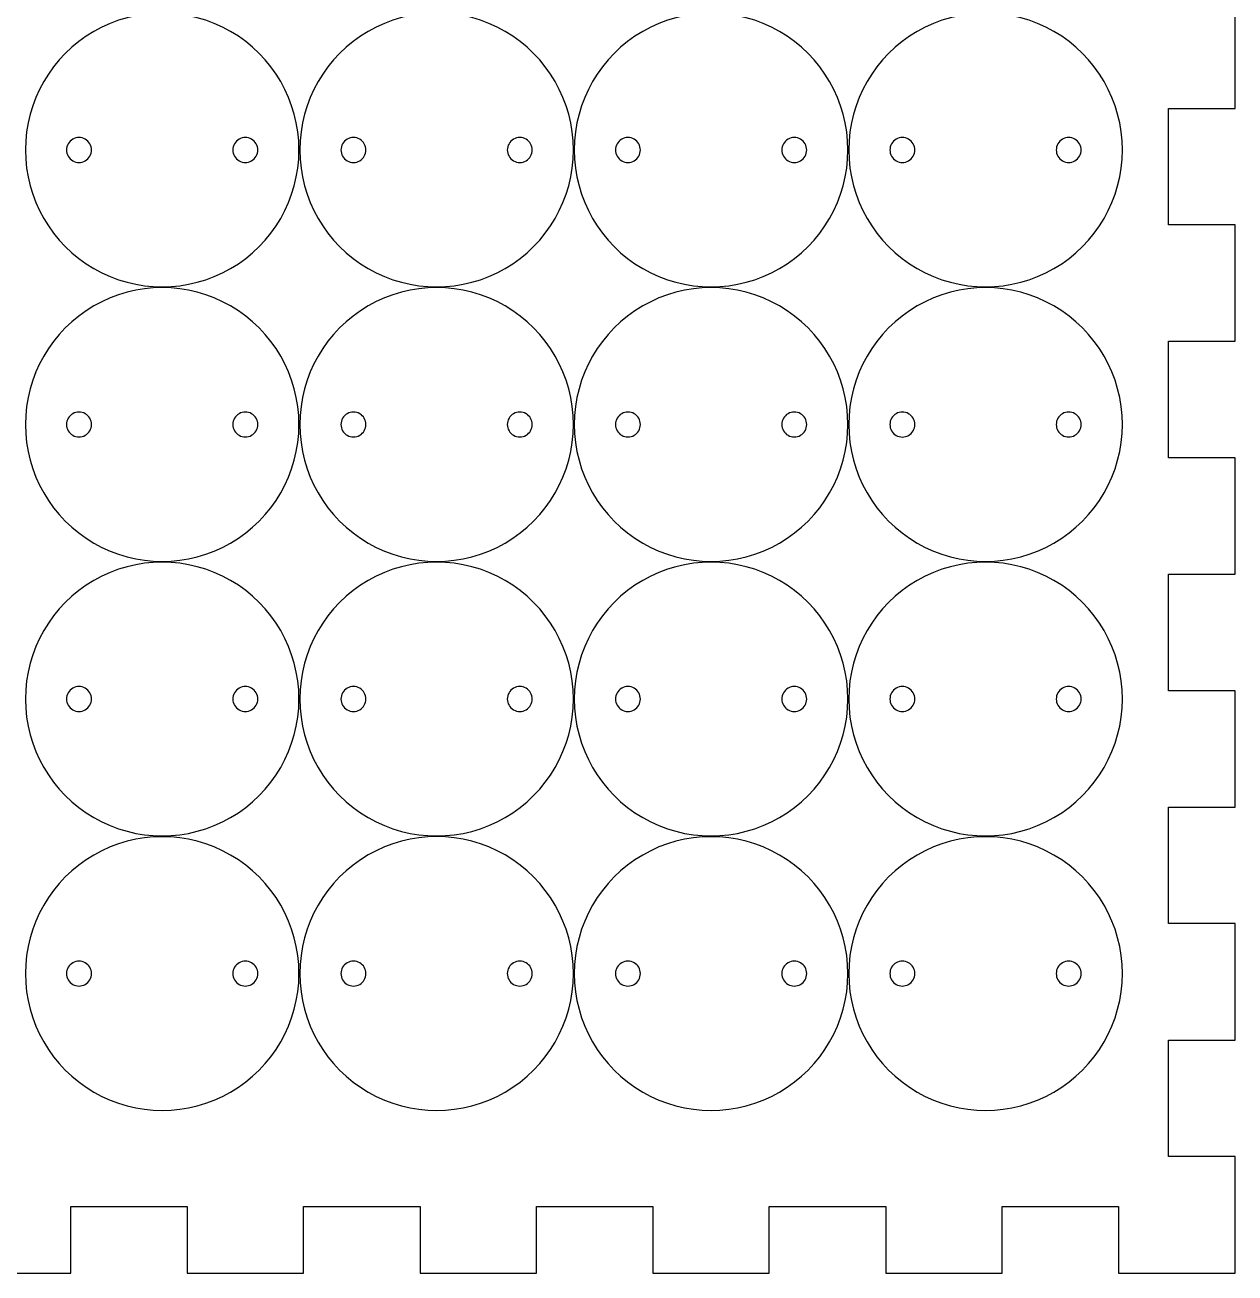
# Model space of a CAD drawing. Extents: x 0 to 467, y 0 to 182.
# Drawn here: x 74.5 to 147.2, y 34.7 to 109.8 of the extents above; entities that cross this region are included whole.
import ezdxf

# ---------------------------------------------------------------- set-up
doc = ezdxf.new("R2010")
doc.units = 0
doc.layers.add('Cut', color=7, linetype='CONTINUOUS')
doc.layers.add('Engrave', color=7, linetype='CONTINUOUS')

msp = doc.modelspace()

# ---------------------------------------------------------------- linework, layer by layer
at = {"layer": 'Cut', "color": 7}
for points in [[(147.25, 104.749986), (147.25, 111.749988), (143.25, 111.749988), (143.25, 118.74999)], [(143.25, 104.749986), (147.25, 104.749986)], [(147.25, 90.749983), (147.25, 97.749984), (143.25, 97.749984), (143.25, 104.749986)], [(143.25, 90.749983), (147.25, 90.749983)], [(147.25, 76.74998), (147.25, 83.749981), (143.25, 83.749981), (143.25, 90.749983)], [(143.25, 76.74998), (147.25, 76.74998)], [(147.25, 62.74998), (147.25, 69.74998), (143.25, 69.74998), (143.25, 76.74998)], [(143.25, 62.74998), (147.25, 62.74998)], [(147.25, 48.74997), (147.25, 55.74997), (143.25, 55.74997), (143.25, 62.74998)], [(140.25, 34.74999), (147.25, 34.74999), (147.25, 41.74997), (143.25, 41.74997), (143.25, 48.74997), (147.25, 48.74997)], [(77.25, 38.74999), (84.25, 38.74999)], [(77.25, 34.74999), (77.25, 38.74999)], [(84.25, 38.74999), (84.25, 34.74999)], [(91.25, 38.74999), (98.249999, 38.74999)], [(91.25, 34.74999), (91.25, 38.74999)], [(98.249999, 38.74999), (98.249999, 34.74999)], [(105.25, 38.74999), (112.25, 38.74999)], [(105.25, 34.74999), (105.25, 38.74999)], [(112.25, 38.74999), (112.25, 34.74999)], [(119.25, 38.74999), (126.25, 38.74999)], [(119.25, 34.74999), (119.25, 38.74999)], [(126.25, 38.74999), (126.25, 34.74999)], [(133.25, 38.74999), (140.25, 38.74999)], [(133.25, 34.74999), (133.25, 38.74999)], [(140.25, 38.74999), (140.25, 34.74999)], [(70.25, 34.74999), (77.25, 34.74999)], [(84.25, 34.74999), (91.25, 34.74999)], [(98.249999, 34.74999), (105.25, 34.74999)], [(112.25, 34.74999), (119.25, 34.74999)], [(126.25, 34.74999), (133.25, 34.74999)]]:
    msp.add_lwpolyline(points, dxfattribs=at)
for points in [[(78.5, 102.249991)], [(88.5, 102.249991)], [(95, 102.249991)], [(105, 102.249991)], [(111.5, 102.249991)], [(121.5, 102.249991)], [(128, 102.249991)], [(138, 102.249991)], [(78.5, 85.749993)], [(88.5, 85.749993)], [(95, 85.749993)], [(105, 85.749993)], [(111.5, 85.749993)], [(121.5, 85.749993)], [(128, 85.749993)], [(138, 85.749993)], [(78.5, 69.24999)], [(88.5, 69.24999)], [(95, 69.24999)], [(105, 69.24999)], [(111.5, 69.24999)], [(121.5, 69.24999)], [(128, 69.24999)], [(138, 69.24999)], [(78.5, 52.75)], [(88.5, 52.75)], [(95, 52.75)], [(105, 52.75)], [(111.5, 52.75)], [(121.5, 52.75)], [(128, 52.75)], [(138, 52.75)]]:
    msp.add_lwpolyline(points, close=True, dxfattribs=at)
for points in [[(77.374894, 102.899816), (77.142789, 102.76576), (76.999869, 102.518028), (77, 102.249991)], [(78.125106, 102.899816), (77.893001, 103.033873), (77.606999, 103.033873), (77.374894, 102.899816)], [(78.5, 102.249991), (78.500131, 102.518028), (78.357211, 102.76576), (78.125106, 102.899816)], [(87.374894, 102.899816), (87.142789, 102.76576), (86.999869, 102.518028), (87, 102.249991)], [(88.125106, 102.899816), (87.893001, 103.033873), (87.606999, 103.033873), (87.374894, 102.899816)], [(88.5, 102.249991), (88.500131, 102.518028), (88.357211, 102.76576), (88.125106, 102.899816)], [(93.874894, 102.899816), (93.642789, 102.76576), (93.499869, 102.518028), (93.5, 102.249991)], [(94.625106, 102.899816), (94.393001, 103.033873), (94.106999, 103.033873), (93.874894, 102.899816)], [(95, 102.249991), (95.000131, 102.518028), (94.857211, 102.76576), (94.625106, 102.899816)], [(103.874894, 102.899816), (103.642789, 102.76576), (103.499869, 102.518028), (103.5, 102.249991)], [(104.625106, 102.899816), (104.393001, 103.033873), (104.106999, 103.033873), (103.874894, 102.899816)], [(105, 102.249991), (105.000131, 102.518028), (104.857211, 102.76576), (104.625106, 102.899816)], [(110.374894, 102.899816), (110.142789, 102.76576), (109.999869, 102.518028), (110, 102.249991)], [(111.125106, 102.899816), (110.893001, 103.033873), (110.606999, 103.033873), (110.374894, 102.899816)], [(111.5, 102.249991), (111.500131, 102.518028), (111.357211, 102.76576), (111.125106, 102.899816)], [(120.374894, 102.899816), (120.142789, 102.76576), (119.999869, 102.518028), (120, 102.249991)], [(121.125106, 102.899816), (120.893001, 103.033873), (120.606999, 103.033873), (120.374894, 102.899816)], [(121.5, 102.249991), (121.500131, 102.518028), (121.357211, 102.76576), (121.125106, 102.899816)], [(126.87462, 102.900605), (126.642377, 102.766339), (126.49953, 102.518253), (126.5, 102.249991)], [(127.62538, 102.900605), (127.393136, 103.034872), (127.106864, 103.034872), (126.87462, 102.900605)], [(128, 102.249991), (128.00047, 102.518253), (127.857623, 102.766339), (127.62538, 102.900605)], [(136.874894, 102.899816), (136.642789, 102.76576), (136.499869, 102.518028), (136.5, 102.249991)], [(137.625106, 102.899816), (137.393001, 103.033873), (137.106999, 103.033873), (136.874894, 102.899816)], [(138, 102.249991), (138.000131, 102.518028), (137.857211, 102.76576), (137.625106, 102.899816)], [(77, 102.249991), (76.999869, 101.981954), (77.142789, 101.734222), (77.374894, 101.600166)], [(78.125106, 101.600166), (78.357211, 101.734222), (78.500131, 101.981954), (78.5, 102.249991)], [(87, 102.249991), (86.999869, 101.981954), (87.142789, 101.734222), (87.374894, 101.600166)], [(88.125106, 101.600166), (88.357211, 101.734222), (88.500131, 101.981954), (88.5, 102.249991)], [(93.5, 102.249991), (93.499869, 101.981954), (93.642789, 101.734222), (93.874894, 101.600166)], [(94.625106, 101.600166), (94.857211, 101.734222), (95.000131, 101.981954), (95, 102.249991)], [(103.5, 102.249991), (103.499869, 101.981954), (103.642789, 101.734222), (103.874894, 101.600166)], [(104.625106, 101.600166), (104.857211, 101.734222), (105.000131, 101.981954), (105, 102.249991)], [(110, 102.249991), (109.999869, 101.981954), (110.142789, 101.734222), (110.374894, 101.600166)], [(111.125106, 101.600166), (111.357211, 101.734222), (111.500131, 101.981954), (111.5, 102.249991)], [(120, 102.249991), (119.999869, 101.981954), (120.142789, 101.734222), (120.374894, 101.600166)], [(121.125106, 101.600166), (121.357211, 101.734222), (121.500131, 101.981954), (121.5, 102.249991)], [(126.5, 102.249991), (126.49953, 101.981729), (126.642377, 101.733643), (126.87462, 101.599377)], [(127.62538, 101.599377), (127.857623, 101.733643), (128.00047, 101.981729), (128, 102.249991)], [(136.5, 102.249991), (136.499869, 101.981954), (136.642789, 101.734222), (136.874894, 101.600166)], [(137.625106, 101.600166), (137.857211, 101.734222), (138.000131, 101.981954), (138, 102.249991)], [(77.374894, 101.600166), (77.606999, 101.466109), (77.893001, 101.466109), (78.125106, 101.600166)], [(87.374894, 101.600166), (87.606999, 101.466109), (87.893001, 101.466109), (88.125106, 101.600166)], [(93.874894, 101.600166), (94.106999, 101.466109), (94.393001, 101.466109), (94.625106, 101.600166)], [(103.874894, 101.600166), (104.106999, 101.466109), (104.393001, 101.466109), (104.625106, 101.600166)], [(110.374894, 101.600166), (110.606999, 101.466109), (110.893001, 101.466109), (111.125106, 101.600166)], [(120.374894, 101.600166), (120.606999, 101.466109), (120.893001, 101.466109), (121.125106, 101.600166)], [(126.87462, 101.599377), (127.106864, 101.46511), (127.393136, 101.46511), (127.62538, 101.599377)], [(136.874894, 101.600166), (137.106999, 101.466109), (137.393001, 101.466109), (137.625106, 101.600166)], [(77.374894, 86.399818), (77.142789, 86.265762), (76.999869, 86.01803), (77, 85.749993)], [(78.125106, 86.399818), (77.893001, 86.533875), (77.606999, 86.533875), (77.374894, 86.399818)], [(78.5, 85.749993), (78.500131, 86.01803), (78.357211, 86.265762), (78.125106, 86.399818)], [(87.374894, 86.399818), (87.142789, 86.265762), (86.999869, 86.01803), (87, 85.749993)], [(88.125106, 86.399818), (87.893001, 86.533875), (87.606999, 86.533875), (87.374894, 86.399818)], [(88.5, 85.749993), (88.500131, 86.01803), (88.357211, 86.265762), (88.125106, 86.399818)], [(93.874894, 86.399818), (93.642789, 86.265762), (93.499869, 86.01803), (93.5, 85.749993)], [(94.625106, 86.399818), (94.393001, 86.533875), (94.106999, 86.533875), (93.874894, 86.399818)], [(95, 85.749993), (95.000131, 86.01803), (94.857211, 86.265762), (94.625106, 86.399818)], [(103.874894, 86.399818), (103.642789, 86.265762), (103.499869, 86.01803), (103.5, 85.749993)], [(104.625106, 86.399818), (104.393001, 86.533875), (104.106999, 86.533875), (103.874894, 86.399818)], [(105, 85.749993), (105.000131, 86.01803), (104.857211, 86.265762), (104.625106, 86.399818)], [(110.374894, 86.399818), (110.142789, 86.265762), (109.999869, 86.01803), (110, 85.749993)], [(111.125106, 86.399818), (110.893001, 86.533875), (110.606999, 86.533875), (110.374894, 86.399818)], [(111.5, 85.749993), (111.500131, 86.01803), (111.357211, 86.265762), (111.125106, 86.399818)], [(120.374894, 86.399818), (120.142789, 86.265762), (119.999869, 86.01803), (120, 85.749993)], [(121.125106, 86.399818), (120.893001, 86.533875), (120.606999, 86.533875), (120.374894, 86.399818)], [(121.5, 85.749993), (121.500131, 86.01803), (121.357211, 86.265762), (121.125106, 86.399818)], [(126.87462, 86.400607), (126.642377, 86.266341), (126.49953, 86.018255), (126.5, 85.749993)], [(127.62538, 86.400607), (127.393136, 86.534874), (127.106864, 86.534874), (126.87462, 86.400607)], [(128, 85.749993), (128.00047, 86.018255), (127.857623, 86.266341), (127.62538, 86.400607)], [(136.874894, 86.399818), (136.642789, 86.265762), (136.499869, 86.01803), (136.5, 85.749993)], [(137.625106, 86.399818), (137.393001, 86.533875), (137.106999, 86.533875), (136.874894, 86.399818)], [(138, 85.749993), (138.000131, 86.01803), (137.857211, 86.265762), (137.625106, 86.399818)], [(77, 85.749993), (76.999869, 85.481956), (77.142789, 85.234224), (77.374894, 85.100168)], [(78.125106, 85.100168), (78.357211, 85.234224), (78.500131, 85.481956), (78.5, 85.749993)], [(87, 85.749993), (86.999869, 85.481956), (87.142789, 85.234224), (87.374894, 85.100168)], [(88.125106, 85.100168), (88.357211, 85.234224), (88.500131, 85.481956), (88.5, 85.749993)], [(93.5, 85.749993), (93.499869, 85.481956), (93.642789, 85.234224), (93.874894, 85.100168)], [(94.625106, 85.100168), (94.857211, 85.234224), (95.000131, 85.481956), (95, 85.749993)], [(103.5, 85.749993), (103.499869, 85.481956), (103.642789, 85.234224), (103.874894, 85.100168)], [(104.625106, 85.100168), (104.857211, 85.234224), (105.000131, 85.481956), (105, 85.749993)], [(110, 85.749993), (109.999869, 85.481956), (110.142789, 85.234224), (110.374894, 85.100168)], [(111.125106, 85.100168), (111.357211, 85.234224), (111.500131, 85.481956), (111.5, 85.749993)], [(120, 85.749993), (119.999869, 85.481956), (120.142789, 85.234224), (120.374894, 85.100168)], [(121.125106, 85.100168), (121.357211, 85.234224), (121.500131, 85.481956), (121.5, 85.749993)], [(126.5, 85.749993), (126.49953, 85.481731), (126.642377, 85.233645), (126.87462, 85.099379)], [(127.62538, 85.099379), (127.857623, 85.233645), (128.00047, 85.481731), (128, 85.749993)], [(136.5, 85.749993), (136.499869, 85.481956), (136.642789, 85.234224), (136.874894, 85.100168)], [(137.625106, 85.100168), (137.857211, 85.234224), (138.000131, 85.481956), (138, 85.749993)], [(77.374894, 85.100168), (77.606999, 84.966111), (77.893001, 84.966111), (78.125106, 85.100168)], [(87.374894, 85.100168), (87.606999, 84.966111), (87.893001, 84.966111), (88.125106, 85.100168)], [(93.874894, 85.100168), (94.106999, 84.966111), (94.393001, 84.966111), (94.625106, 85.100168)], [(103.874894, 85.100168), (104.106999, 84.966111), (104.393001, 84.966111), (104.625106, 85.100168)], [(110.374894, 85.100168), (110.606999, 84.966111), (110.893001, 84.966111), (111.125106, 85.100168)], [(120.374894, 85.100168), (120.606999, 84.966111), (120.893001, 84.966111), (121.125106, 85.100168)], [(126.87462, 85.099379), (127.106864, 84.965112), (127.393136, 84.965112), (127.62538, 85.099379)], [(136.874894, 85.100168), (137.106999, 84.966111), (137.393001, 84.966111), (137.625106, 85.100168)], [(77.374894, 69.899815), (77.142789, 69.765759), (76.999869, 69.518027), (77, 69.24999)], [(78.125106, 69.899815), (77.893001, 70.033872), (77.606999, 70.033872), (77.374894, 69.899815)], [(78.5, 69.24999), (78.500131, 69.518027), (78.357211, 69.765759), (78.125106, 69.899815)], [(87.374894, 69.899815), (87.142789, 69.765759), (86.999869, 69.518027), (87, 69.24999)], [(88.125106, 69.899815), (87.893001, 70.033872), (87.606999, 70.033872), (87.374894, 69.899815)], [(88.5, 69.24999), (88.500131, 69.518027), (88.357211, 69.765759), (88.125106, 69.899815)], [(93.874894, 69.899815), (93.642789, 69.765759), (93.499869, 69.518027), (93.5, 69.24999)], [(94.625106, 69.899815), (94.393001, 70.033872), (94.106999, 70.033872), (93.874894, 69.899815)], [(95, 69.24999), (95.000131, 69.518027), (94.857211, 69.765759), (94.625106, 69.899815)], [(103.874894, 69.899815), (103.642789, 69.765759), (103.499869, 69.518027), (103.5, 69.24999)], [(104.625106, 69.899815), (104.393001, 70.033872), (104.106999, 70.033872), (103.874894, 69.899815)], [(105, 69.24999), (105.000131, 69.518027), (104.857211, 69.765759), (104.625106, 69.899815)], [(110.374894, 69.899815), (110.142789, 69.765759), (109.999869, 69.518027), (110, 69.24999)], [(111.125106, 69.899815), (110.893001, 70.033872), (110.606999, 70.033872), (110.374894, 69.899815)], [(111.5, 69.24999), (111.500131, 69.518027), (111.357211, 69.765759), (111.125106, 69.899815)], [(120.374894, 69.899815), (120.142789, 69.765759), (119.999869, 69.518027), (120, 69.24999)], [(121.125106, 69.899815), (120.893001, 70.033872), (120.606999, 70.033872), (120.374894, 69.899815)], [(121.5, 69.24999), (121.500131, 69.518027), (121.357211, 69.765759), (121.125106, 69.899815)], [(126.87462, 69.900604), (126.642377, 69.766338), (126.49953, 69.518252), (126.5, 69.24999)], [(127.62538, 69.900604), (127.393136, 70.034871), (127.106864, 70.034871), (126.87462, 69.900604)], [(128, 69.24999), (128.00047, 69.518252), (127.857623, 69.766338), (127.62538, 69.900604)], [(136.874894, 69.899815), (136.642789, 69.765759), (136.499869, 69.518027), (136.5, 69.24999)], [(137.625106, 69.899815), (137.393001, 70.033872), (137.106999, 70.033872), (136.874894, 69.899815)], [(138, 69.24999), (138.000131, 69.518027), (137.857211, 69.765759), (137.625106, 69.899815)], [(77, 69.24999), (76.999869, 68.981953), (77.142789, 68.734221), (77.374894, 68.600165)], [(78.125106, 68.600165), (78.357211, 68.734221), (78.500131, 68.981953), (78.5, 69.24999)], [(87, 69.24999), (86.999869, 68.981953), (87.142789, 68.734221), (87.374894, 68.600165)], [(88.125106, 68.600165), (88.357211, 68.734221), (88.500131, 68.981953), (88.5, 69.24999)], [(93.5, 69.24999), (93.499869, 68.981953), (93.642789, 68.734221), (93.874894, 68.600165)], [(94.625106, 68.600165), (94.857211, 68.734221), (95.000131, 68.981953), (95, 69.24999)], [(103.5, 69.24999), (103.499869, 68.981953), (103.642789, 68.734221), (103.874894, 68.600165)], [(104.625106, 68.600165), (104.857211, 68.734221), (105.000131, 68.981953), (105, 69.24999)], [(110, 69.24999), (109.999869, 68.981953), (110.142789, 68.734221), (110.374894, 68.600165)], [(111.125106, 68.600165), (111.357211, 68.734221), (111.500131, 68.981953), (111.5, 69.24999)], [(120, 69.24999), (119.999869, 68.981953), (120.142789, 68.734221), (120.374894, 68.600165)], [(121.125106, 68.600165), (121.357211, 68.734221), (121.500131, 68.981953), (121.5, 69.24999)], [(126.5, 69.24999), (126.49953, 68.981728), (126.642377, 68.733642), (126.87462, 68.599376)], [(127.62538, 68.599376), (127.857623, 68.733642), (128.00047, 68.981728), (128, 69.24999)], [(136.5, 69.24999), (136.499869, 68.981953), (136.642789, 68.734221), (136.874894, 68.600165)], [(137.625106, 68.600165), (137.857211, 68.734221), (138.000131, 68.981953), (138, 69.24999)], [(77.374894, 68.600165), (77.606999, 68.466108), (77.893001, 68.466108), (78.125106, 68.600165)], [(87.374894, 68.600165), (87.606999, 68.466108), (87.893001, 68.466108), (88.125106, 68.600165)], [(93.874894, 68.600165), (94.106999, 68.466108), (94.393001, 68.466108), (94.625106, 68.600165)], [(103.874894, 68.600165), (104.106999, 68.466108), (104.393001, 68.466108), (104.625106, 68.600165)], [(110.374894, 68.600165), (110.606999, 68.466108), (110.893001, 68.466108), (111.125106, 68.600165)], [(120.374894, 68.600165), (120.606999, 68.466108), (120.893001, 68.466108), (121.125106, 68.600165)], [(126.87462, 68.599376), (127.106864, 68.465109), (127.393136, 68.465109), (127.62538, 68.599376)], [(136.874894, 68.600165), (137.106999, 68.466108), (137.393001, 68.466108), (137.625106, 68.600165)], [(77.374894, 53.399825), (77.142789, 53.265769), (76.999869, 53.018037), (77, 52.75)], [(78.125106, 53.399825), (77.893001, 53.533882), (77.606999, 53.533882), (77.374894, 53.399825)], [(78.5, 52.75), (78.500131, 53.018037), (78.357211, 53.265769), (78.125106, 53.399825)], [(87.374894, 53.399825), (87.142789, 53.265769), (86.999869, 53.018037), (87, 52.75)], [(88.125106, 53.399825), (87.893001, 53.533882), (87.606999, 53.533882), (87.374894, 53.399825)], [(88.5, 52.75), (88.500131, 53.018037), (88.357211, 53.265769), (88.125106, 53.399825)], [(93.874894, 53.399825), (93.642789, 53.265769), (93.499869, 53.018037), (93.5, 52.75)], [(94.625106, 53.399825), (94.393001, 53.533882), (94.106999, 53.533882), (93.874894, 53.399825)], [(95, 52.75), (95.000131, 53.018037), (94.857211, 53.265769), (94.625106, 53.399825)], [(103.874894, 53.399825), (103.642789, 53.265769), (103.499869, 53.018037), (103.5, 52.75)], [(104.625106, 53.399825), (104.393001, 53.533882), (104.106999, 53.533882), (103.874894, 53.399825)], [(105, 52.75), (105.000131, 53.018037), (104.857211, 53.265769), (104.625106, 53.399825)], [(110.374894, 53.399825), (110.142789, 53.265769), (109.999869, 53.018037), (110, 52.75)], [(111.125106, 53.399825), (110.893001, 53.533882), (110.606999, 53.533882), (110.374894, 53.399825)], [(111.5, 52.75), (111.500131, 53.018037), (111.357211, 53.265769), (111.125106, 53.399825)], [(120.374894, 53.399825), (120.142789, 53.265769), (119.999869, 53.018037), (120, 52.75)], [(121.125106, 53.399825), (120.893001, 53.533882), (120.606999, 53.533882), (120.374894, 53.399825)], [(121.5, 52.75), (121.500131, 53.018037), (121.357211, 53.265769), (121.125106, 53.399825)], [(126.87462, 53.400614), (126.642377, 53.266348), (126.49953, 53.018262), (126.5, 52.75)], [(127.62538, 53.400614), (127.393136, 53.534881), (127.106864, 53.534881), (126.87462, 53.400614)], [(128, 52.75), (128.00047, 53.018262), (127.857623, 53.266348), (127.62538, 53.400614)], [(136.874894, 53.399825), (136.642789, 53.265769), (136.499869, 53.018037), (136.5, 52.75)], [(137.625106, 53.399825), (137.393001, 53.533882), (137.106999, 53.533882), (136.874894, 53.399825)], [(138, 52.75), (138.000131, 53.018037), (137.857211, 53.265769), (137.625106, 53.399825)], [(77, 52.75), (76.999869, 52.481963), (77.142789, 52.234231), (77.374894, 52.100175)], [(78.125106, 52.100175), (78.357211, 52.234231), (78.500131, 52.481963), (78.5, 52.75)], [(87, 52.75), (86.999869, 52.481963), (87.142789, 52.234231), (87.374894, 52.100175)], [(88.125106, 52.100175), (88.357211, 52.234231), (88.500131, 52.481963), (88.5, 52.75)], [(93.5, 52.75), (93.499869, 52.481963), (93.642789, 52.234231), (93.874894, 52.100175)], [(94.625106, 52.100175), (94.857211, 52.234231), (95.000131, 52.481963), (95, 52.75)], [(103.5, 52.75), (103.499869, 52.481963), (103.642789, 52.234231), (103.874894, 52.100175)], [(104.625106, 52.100175), (104.857211, 52.234231), (105.000131, 52.481963), (105, 52.75)], [(110, 52.75), (109.999869, 52.481963), (110.142789, 52.234231), (110.374894, 52.100175)], [(111.125106, 52.100175), (111.357211, 52.234231), (111.500131, 52.481963), (111.5, 52.75)], [(120, 52.75), (119.999869, 52.481963), (120.142789, 52.234231), (120.374894, 52.100175)], [(121.125106, 52.100175), (121.357211, 52.234231), (121.500131, 52.481963), (121.5, 52.75)], [(126.5, 52.75), (126.49953, 52.481738), (126.642377, 52.233652), (126.87462, 52.099386)], [(127.62538, 52.099386), (127.857623, 52.233652), (128.00047, 52.481738), (128, 52.75)], [(136.5, 52.75), (136.499869, 52.481963), (136.642789, 52.234231), (136.874894, 52.100175)], [(137.625106, 52.100175), (137.857211, 52.234231), (138.000131, 52.481963), (138, 52.75)], [(77.374894, 52.100175), (77.606999, 51.966118), (77.893001, 51.966118), (78.125106, 52.100175)], [(87.374894, 52.100175), (87.606999, 51.966118), (87.893001, 51.966118), (88.125106, 52.100175)], [(93.874894, 52.100175), (94.106999, 51.966118), (94.393001, 51.966118), (94.625106, 52.100175)], [(103.874894, 52.100175), (104.106999, 51.966118), (104.393001, 51.966118), (104.625106, 52.100175)], [(110.374894, 52.100175), (110.606999, 51.966118), (110.893001, 51.966118), (111.125106, 52.100175)], [(120.374894, 52.100175), (120.606999, 51.966118), (120.893001, 51.966118), (121.125106, 52.100175)], [(126.87462, 52.099386), (127.106864, 51.965119), (127.393136, 51.965119), (127.62538, 52.099386)], [(136.874894, 52.100175), (137.106999, 51.966118), (137.393001, 51.966118), (137.625106, 52.100175)]]:
    msp.add_open_spline(points, degree=3, dxfattribs=at)
at = {"layer": 'Engrave', "color": 7}
for points in [[(90.975, 102.24999)], [(107.475, 102.24999)], [(123.975, 102.24999)], [(140.475, 102.24999)], [(90.975, 85.749992)], [(107.475, 85.749992)], [(123.975, 85.749992)], [(140.475, 85.749992)], [(90.975, 69.249989)], [(107.475, 69.249989)], [(123.975, 69.249989)], [(140.475, 69.249989)], [(90.975, 52.749999)], [(107.475, 52.749999)], [(123.975, 52.749999)], [(140.475, 52.749999)]]:
    msp.add_lwpolyline(points, close=True, dxfattribs=at)
for points in [[(86.863024, 109.374561), (84.317934, 110.844219), (81.182066, 110.844219), (78.636976, 109.374561)], [(103.363671, 109.37643), (100.818252, 110.846586), (97.681748, 110.846586), (95.136329, 109.37643)], [(119.863024, 109.374561), (117.317934, 110.844219), (114.182066, 110.844219), (111.636976, 109.374561)], [(136.363024, 109.374561), (133.817934, 110.844219), (130.682066, 110.844219), (128.136976, 109.374561)], [(78.636976, 109.374561), (76.091886, 107.904903), (74.524352, 105.188931), (74.525, 102.24999)], [(90.975, 102.24999), (90.975648, 105.188931), (89.408114, 107.904903), (86.863024, 109.374561)], [(95.136329, 109.37643), (92.59091, 107.906273), (91.023551, 105.189466), (91.025, 102.24999)], [(107.475, 102.24999), (107.476449, 105.189466), (105.90909, 107.906273), (103.363671, 109.37643)], [(111.636976, 109.374561), (109.091886, 107.904903), (107.524352, 105.188931), (107.525, 102.24999)], [(123.975, 102.24999), (123.975648, 105.188931), (122.408114, 107.904903), (119.863024, 109.374561)], [(128.136976, 109.374561), (125.591886, 107.904903), (124.024352, 105.188931), (124.025, 102.24999)], [(140.475, 102.24999), (140.475648, 105.188931), (138.908114, 107.904903), (136.363024, 109.374561)], [(74.525, 102.24999), (74.524352, 99.311049), (76.091886, 96.595077), (78.636976, 95.125419)], [(86.863024, 95.125419), (89.408114, 96.595077), (90.975648, 99.311049), (90.975, 102.24999)], [(91.025, 102.24999), (91.023551, 99.310514), (92.59091, 96.593707), (95.136329, 95.12355)], [(103.363671, 95.12355), (105.90909, 96.593707), (107.476449, 99.310514), (107.475, 102.24999)], [(107.525, 102.24999), (107.524352, 99.311049), (109.091886, 96.595077), (111.636976, 95.125419)], [(119.863024, 95.125419), (122.408114, 96.595077), (123.975648, 99.311049), (123.975, 102.24999)], [(124.025, 102.24999), (124.024352, 99.311049), (125.591886, 96.595077), (128.136976, 95.125419)], [(136.363024, 95.125419), (138.908114, 96.595077), (140.475648, 99.311049), (140.475, 102.24999)], [(78.636976, 95.125419), (81.182066, 93.655761), (84.317934, 93.655761), (86.863024, 95.125419)], [(95.136329, 95.12355), (97.681748, 93.653394), (100.818252, 93.653394), (103.363671, 95.12355)], [(111.636976, 95.125419), (114.182066, 93.655761), (117.317934, 93.655761), (119.863024, 95.125419)], [(128.136976, 95.125419), (130.682066, 93.655761), (133.817934, 93.655761), (136.363024, 95.125419)], [(86.863024, 92.874563), (84.317934, 94.344221), (81.182066, 94.344221), (78.636976, 92.874563)], [(103.363671, 92.876432), (100.818252, 94.346588), (97.681748, 94.346588), (95.136329, 92.876432)], [(119.863024, 92.874563), (117.317934, 94.344221), (114.182066, 94.344221), (111.636976, 92.874563)], [(136.363024, 92.874563), (133.817934, 94.344221), (130.682066, 94.344221), (128.136976, 92.874563)], [(78.636976, 92.874563), (76.091886, 91.404905), (74.524352, 88.688933), (74.525, 85.749992)], [(90.975, 85.749992), (90.975648, 88.688933), (89.408114, 91.404905), (86.863024, 92.874563)], [(95.136329, 92.876432), (92.59091, 91.406275), (91.023551, 88.689468), (91.025, 85.749992)], [(107.475, 85.749992), (107.476449, 88.689468), (105.90909, 91.406275), (103.363671, 92.876432)], [(111.636976, 92.874563), (109.091886, 91.404905), (107.524352, 88.688933), (107.525, 85.749992)], [(123.975, 85.749992), (123.975648, 88.688933), (122.408114, 91.404905), (119.863024, 92.874563)], [(128.136976, 92.874563), (125.591886, 91.404905), (124.024352, 88.688933), (124.025, 85.749992)], [(140.475, 85.749992), (140.475648, 88.688933), (138.908114, 91.404905), (136.363024, 92.874563)], [(74.525, 85.749992), (74.524352, 82.811051), (76.091886, 80.095079), (78.636976, 78.625421)], [(86.863024, 78.625421), (89.408114, 80.095079), (90.975648, 82.811051), (90.975, 85.749992)], [(91.025, 85.749992), (91.023551, 82.810516), (92.59091, 80.093709), (95.136329, 78.623552)], [(103.363671, 78.623552), (105.90909, 80.093709), (107.476449, 82.810516), (107.475, 85.749992)], [(107.525, 85.749992), (107.524352, 82.811051), (109.091886, 80.095079), (111.636976, 78.625421)], [(119.863024, 78.625421), (122.408114, 80.095079), (123.975648, 82.811051), (123.975, 85.749992)], [(124.025, 85.749992), (124.024352, 82.811051), (125.591886, 80.095079), (128.136976, 78.625421)], [(136.363024, 78.625421), (138.908114, 80.095079), (140.475648, 82.811051), (140.475, 85.749992)], [(78.636976, 78.625421), (81.182066, 77.155763), (84.317934, 77.155763), (86.863024, 78.625421)], [(95.136329, 78.623552), (97.681748, 77.153396), (100.818252, 77.153396), (103.363671, 78.623552)], [(111.636976, 78.625421), (114.182066, 77.155763), (117.317934, 77.155763), (119.863024, 78.625421)], [(128.136976, 78.625421), (130.682066, 77.155763), (133.817934, 77.155763), (136.363024, 78.625421)], [(86.863024, 76.37456), (84.317934, 77.844218), (81.182066, 77.844218), (78.636976, 76.37456)], [(103.363671, 76.376429), (100.818252, 77.846585), (97.681748, 77.846585), (95.136329, 76.376429)], [(119.863024, 76.37456), (117.317934, 77.844218), (114.182066, 77.844218), (111.636976, 76.37456)], [(136.363024, 76.37456), (133.817934, 77.844218), (130.682066, 77.844218), (128.136976, 76.37456)], [(78.636976, 76.37456), (76.091886, 74.904902), (74.524352, 72.18893), (74.525, 69.249989)], [(90.975, 69.249989), (90.975648, 72.18893), (89.408114, 74.904902), (86.863024, 76.37456)], [(95.136329, 76.376429), (92.59091, 74.906272), (91.023551, 72.189465), (91.025, 69.249989)], [(107.475, 69.249989), (107.476449, 72.189465), (105.90909, 74.906272), (103.363671, 76.376429)], [(111.636976, 76.37456), (109.091886, 74.904902), (107.524352, 72.18893), (107.525, 69.249989)], [(123.975, 69.249989), (123.975648, 72.18893), (122.408114, 74.904902), (119.863024, 76.37456)], [(128.136976, 76.37456), (125.591886, 74.904902), (124.024352, 72.18893), (124.025, 69.249989)], [(140.475, 69.249989), (140.475648, 72.18893), (138.908114, 74.904902), (136.363024, 76.37456)], [(74.525, 69.249989), (74.524352, 66.311048), (76.091886, 63.595076), (78.636976, 62.125418)], [(86.863024, 62.125418), (89.408114, 63.595076), (90.975648, 66.311048), (90.975, 69.249989)], [(91.025, 69.249989), (91.023551, 66.310513), (92.59091, 63.593706), (95.136329, 62.123549)], [(103.363671, 62.123549), (105.90909, 63.593706), (107.476449, 66.310513), (107.475, 69.249989)], [(107.525, 69.249989), (107.524352, 66.311048), (109.091886, 63.595076), (111.636976, 62.125418)], [(119.863024, 62.125418), (122.408114, 63.595076), (123.975648, 66.311048), (123.975, 69.249989)], [(124.025, 69.249989), (124.024352, 66.311048), (125.591886, 63.595076), (128.136976, 62.125418)], [(136.363024, 62.125418), (138.908114, 63.595076), (140.475648, 66.311048), (140.475, 69.249989)], [(78.636976, 62.125418), (81.182066, 60.65576), (84.317934, 60.65576), (86.863024, 62.125418)], [(95.136329, 62.123549), (97.681748, 60.653393), (100.818252, 60.653393), (103.363671, 62.123549)], [(111.636976, 62.125418), (114.182066, 60.65576), (117.317934, 60.65576), (119.863024, 62.125418)], [(128.136976, 62.125418), (130.682066, 60.65576), (133.817934, 60.65576), (136.363024, 62.125418)], [(86.863024, 59.87457), (84.317934, 61.344228), (81.182066, 61.344228), (78.636976, 59.87457)], [(103.363671, 59.876439), (100.818252, 61.346595), (97.681748, 61.346595), (95.136329, 59.876439)], [(119.863024, 59.87457), (117.317934, 61.344228), (114.182066, 61.344228), (111.636976, 59.87457)], [(136.363024, 59.87457), (133.817934, 61.344228), (130.682066, 61.344228), (128.136976, 59.87457)], [(78.636976, 59.87457), (76.091886, 58.404912), (74.524352, 55.68894), (74.525, 52.749999)], [(90.975, 52.749999), (90.975648, 55.68894), (89.408114, 58.404912), (86.863024, 59.87457)], [(95.136329, 59.876439), (92.59091, 58.406282), (91.023551, 55.689475), (91.025, 52.749999)], [(107.475, 52.749999), (107.476449, 55.689475), (105.90909, 58.406282), (103.363671, 59.876439)], [(111.636976, 59.87457), (109.091886, 58.404912), (107.524352, 55.68894), (107.525, 52.749999)], [(123.975, 52.749999), (123.975648, 55.68894), (122.408114, 58.404912), (119.863024, 59.87457)], [(128.136976, 59.87457), (125.591886, 58.404912), (124.024352, 55.68894), (124.025, 52.749999)], [(140.475, 52.749999), (140.475648, 55.68894), (138.908114, 58.404912), (136.363024, 59.87457)], [(74.525, 52.749999), (74.524352, 49.811058), (76.091886, 47.095086), (78.636976, 45.625428)], [(86.863024, 45.625428), (89.408114, 47.095086), (90.975648, 49.811058), (90.975, 52.749999)], [(91.025, 52.749999), (91.023551, 49.810523), (92.59091, 47.093716), (95.136329, 45.623559)], [(103.363671, 45.623559), (105.90909, 47.093716), (107.476449, 49.810523), (107.475, 52.749999)], [(107.525, 52.749999), (107.524352, 49.811058), (109.091886, 47.095086), (111.636976, 45.625428)], [(119.863024, 45.625428), (122.408114, 47.095086), (123.975648, 49.811058), (123.975, 52.749999)], [(124.025, 52.749999), (124.024352, 49.811058), (125.591886, 47.095086), (128.136976, 45.625428)], [(136.363024, 45.625428), (138.908114, 47.095086), (140.475648, 49.811058), (140.475, 52.749999)], [(78.636976, 45.625428), (81.182066, 44.15577), (84.317934, 44.15577), (86.863024, 45.625428)], [(95.136329, 45.623559), (97.681748, 44.153403), (100.818252, 44.153403), (103.363671, 45.623559)], [(111.636976, 45.625428), (114.182066, 44.15577), (117.317934, 44.15577), (119.863024, 45.625428)], [(128.136976, 45.625428), (130.682066, 44.15577), (133.817934, 44.15577), (136.363024, 45.625428)]]:
    msp.add_open_spline(points, degree=3, dxfattribs=at)

doc.saveas('drawing.dxf')
